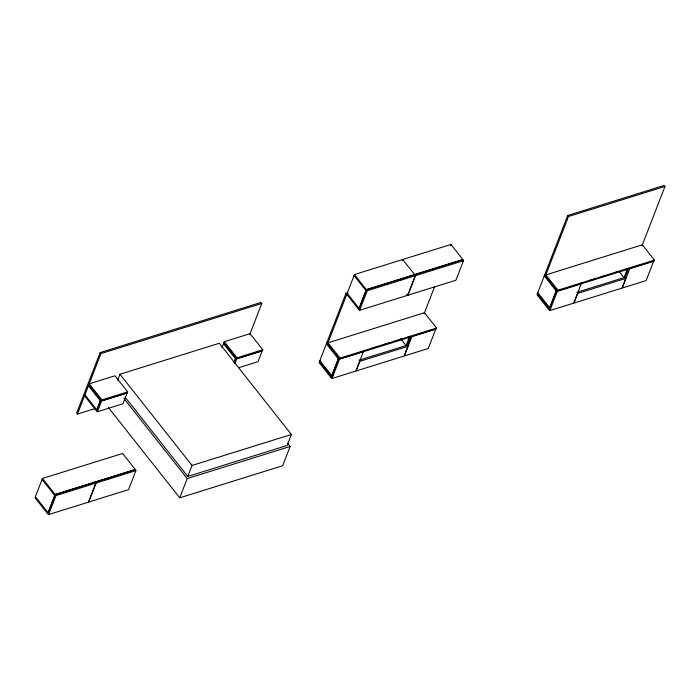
<?xml version="1.0" encoding="UTF-8"?>
<svg xmlns="http://www.w3.org/2000/svg" width="700" height="700" viewBox="0 0 700 700"><rect width="100%" height="100%" fill="white"/><g stroke="black" fill="none" stroke-linecap="round" stroke-linejoin="round"><path stroke-width="1.05" d="M42.464 478.459L35 497.7L47.661 513.721L55.116 494.48L135.293 469.49L122.631 453.469L42.464 478.459L56 495.556L48.624 514.57L47.828 513.572L55.204 494.55L95.034 482.134L95.83 483.14L88.454 502.154L48.624 514.57M249.672 334.679L261.791 303.441L260.995 302.435L100.135 352.59L76.685 413.044L77.481 414.05L95.121 408.555M77.481 414.05L100.931 353.596L261.791 303.441M100.73 399.884L96.469 410.874L84.56 395.806M100.817 399.954L96.635 410.725L97.431 411.731L122.938 403.777L127.12 393.006L101.605 400.96L97.431 411.731M101.911 399.901L101.526 400.89L127.286 392.858L127.671 391.869L114.966 375.786L89.206 383.819L101.911 399.901L127.671 391.869M117.635 380.231L119.962 374.238L219.31 343.262L291.384 434.49L287.114 445.48L187.766 476.446L125.125 397.162M96.084 483.061L88.707 502.075L128.537 489.659L135.914 470.645L135.126 469.639L95.296 482.055L96.084 483.061L135.914 470.645M134.907 470.479L135.293 469.49M221.979 347.69L224.297 341.705L250.066 333.672L262.771 349.755L262.386 350.744L236.618 358.776L237.002 357.787L262.771 349.755M187.766 476.446L192.028 465.456L291.384 434.49M108.447 407.575L179.742 497.814L187.197 478.573L290.15 446.477L287.464 443.074M234.273 361.76L235.821 357.77M234.01 362.731L235.909 357.84M234.806 363.738L236.705 358.846L262.211 350.892L258.037 361.664L238.648 367.71M348.058 292.67L345.984 293.317L319.121 362.574L331.03 377.65L338.704 357.884M327.582 343.814L354.445 274.558L450.966 244.466L462.875 259.543L462.49 260.531M290.15 446.477L282.695 465.719L179.742 497.814M338.783 357.954L331.205 377.493L332.001 378.499L355.871 371.061L363.606 350.989M462.875 259.543L366.354 289.634L358.689 309.4L345.984 293.317M332.001 378.499L339.579 358.951L362.416 351.838M366.441 289.704L358.864 309.251L359.651 310.257L407.654 295.286L415.24 275.739L414.444 274.741L366.441 289.704L367.238 290.71L359.651 310.257M326.795 342.808L339.666 359.109L340.051 358.12L436.572 328.029L424.489 312.734L327.967 342.825L340.051 358.12M402.325 260.505L402.701 259.516L415.494 275.66L407.916 295.207L407.12 294.201M414.234 275.581L414.61 274.584M409.544 336.665L406.096 345.555L400.803 338.861M406.866 346.185L410.707 336.306L407.627 337.26M407.006 346.132L410.795 336.359M407.873 346.351L404.127 356.011L356.125 370.983L359.879 361.314L407.873 346.351L407.085 345.345M411.967 336.385L404.39 355.933L428.26 348.495L435.838 328.947L413.009 336.061M424.104 313.723L434.683 286.457M450.581 245.455L450.966 244.466M436.572 328.029L436.188 329.017L339.666 359.109M414.697 274.654L462.7 259.691L463.496 260.697L455.91 280.245L407.916 295.207M641.97 245.805L665 186.428L664.204 185.43L567.691 215.513L536.996 294.656L548.905 309.724L556.57 289.957M545.457 275.887L568.488 216.519L665 186.428M556.657 290.027L549.071 309.575L549.867 310.581L573.738 303.135L581.472 283.062M549.867 310.581L557.454 291.034L581.324 283.596M544.661 274.881L557.541 291.191L557.926 290.203L654.439 260.111L642.355 244.816L545.843 274.899L557.926 290.203M625.747 278.434L577.745 293.396L574 303.056L622.003 288.094L625.747 278.434L624.951 277.428M627.419 268.739L623.962 277.637L619.334 271.775M624.741 278.267L628.574 268.38L625.494 269.342M654.439 260.111L654.054 261.1L557.541 291.191M387.537 283.902L390.618 282.94M398.825 280.376L401.905 279.414M367.238 290.71L415.24 275.739M415.494 275.66L463.496 260.697M360.229 308.044L359.074 308.411L347.165 293.335M371.683 348.469L378.875 346.229M382.979 344.942L390.171 342.703M394.275 341.425L401.459 339.185M580.317 283.43L583.398 282.467M589.558 280.543L594.694 278.941M600.854 277.025L605.981 275.424M614.197 272.86L617.278 271.906M358.995 360.238L407.251 345.196M577.894 291.996L625.126 277.279M332.955 375.305L331.8 375.664L319.891 360.596M64.111 492.546L67.235 491.575M106.794 479.238L109.918 478.266M56 495.556L95.83 483.14M567.691 215.513L568.488 216.519M576.949 292.39L577.745 293.396M544.276 275.879L556.185 290.946M537.766 292.67L549.675 307.746M537.381 293.659L549.29 308.735M406.858 294.28L407.654 295.286M354.445 274.558L366.354 289.634M354.06 275.546L365.969 290.623M326.41 343.796L338.319 358.873M319.506 361.585L331.415 376.661M224.297 341.705L237.002 357.787M223.912 342.694L236.705 358.846M223.536 343.683L235.445 358.759M119.962 374.238L192.028 465.456M100.135 352.59L100.931 353.596M123.987 398.554L187.197 478.573M88.821 384.808L101.605 400.96M88.436 385.796L100.345 400.873M84.936 394.817L96.845 409.885M42.079 479.448L54.74 495.469M35.385 496.702L48.046 512.733M629.834 268.467L622.256 288.015L646.126 280.569L653.712 261.021L629.834 268.467"/></g></svg>
